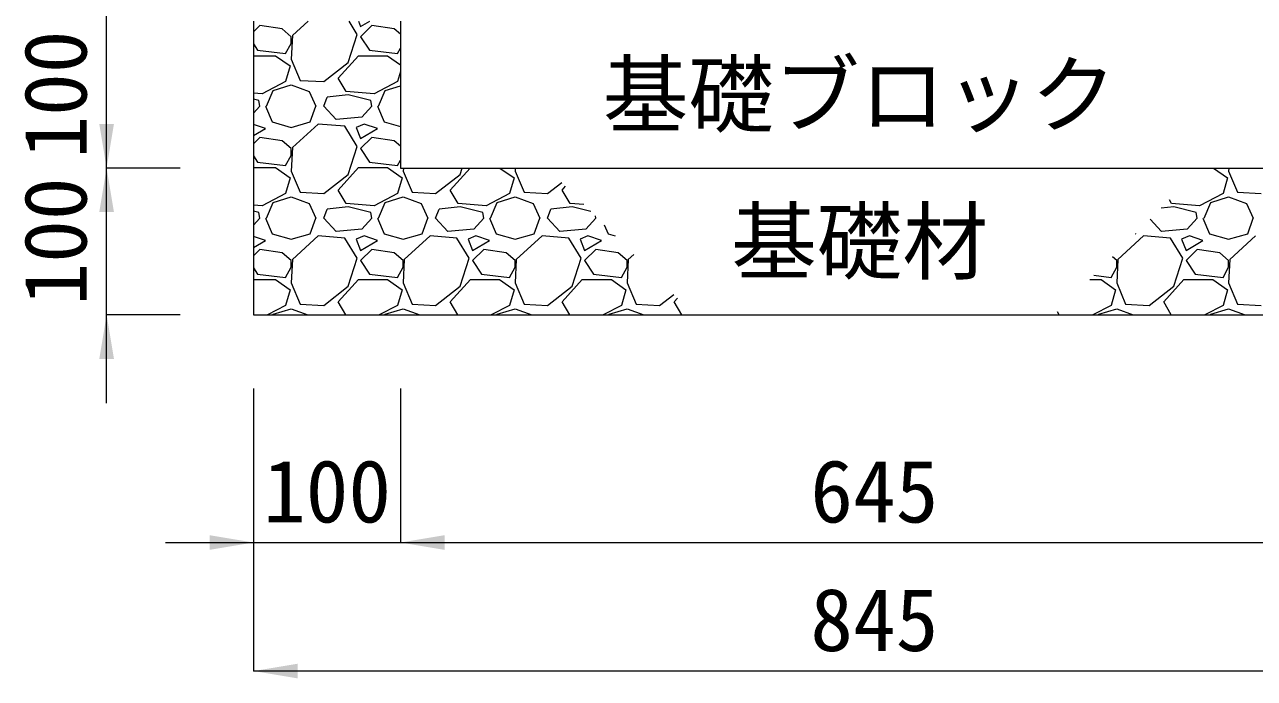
# Model space of a CAD drawing. Units: millimetres at full size. Extents: x 187207 to 255567, y 882048 to 905686.
# Drawn here: x 203507 to 204344, y 902393 to 902838 of the extents above; entities that cross this region are included whole.
import ezdxf
from ezdxf.enums import TextEntityAlignment as Align

# ---------------------------------------------------------------- set-up
doc = ezdxf.new("R2010")
doc.units = ezdxf.units.MM
doc.header["$LTSCALE"] = 20
for name, color, linetype, lineweight in [('基礎ブロック', 2, 'Continuous', 13), ('基礎材', 7, 'Continuous', 15), ('寸法線', 7, 'Continuous', 13), ('ﾊｯﾁﾝｸﾞ', 7, 'Continuous', 5)]:
    doc.layers.add(name, color=color, linetype=linetype, lineweight=lineweight)
doc.layers.add('文字', color=7, linetype='Continuous')
doc.styles.add('ＭＳ ゴシック', font='')
doc.styles.get('ＭＳ ゴシック').set_extended_font_data('MS Gothic')

# ---------------------------------------------------------------- blocks, each defined once
blk = doc.blocks.new('filled_arrow')
at = {"color": 0, "linetype": 'Continuous', "lineweight": -2}
blk.add_solid([(7.5, 1.25), (0, 0), (7.5, -1.25)], dxfattribs=at)

msp = doc.modelspace()

# ---------------------------------------------------------------- linework, layer by layer
at = {"layer": '基礎ブロック'}
for p, q in [((203762.37, 902840.37), (203762.37, 902740.37)), ((203762.37, 902740.37), (204407.37, 902740.37))]:
    msp.add_line(p, q, dxfattribs=at)
at = {"layer": '基礎材'}
for p, q in [((203662.37, 902840.37), (203662.37, 902640.37)), ((203662.37, 902640.37), (204507.37, 902640.37))]:
    msp.add_line(p, q, dxfattribs=at)
at = {"layer": '寸法線'}
for p, q in [((203562.35, 902680.37), (203562.35, 902900.37)), ((203562.35, 902580.37), (203562.35, 902800.37)), ((203612.35, 902740.37), (203562.35, 902740.37)), ((203612.35, 902740.37), (203562.35, 902740.37)), ((203612.37, 902640.37), (203562.35, 902640.37)), ((203662.37, 902590.37), (203662.37, 902485.43)), ((203662.37, 902590.37), (203662.37, 902397.93)), ((203762.37, 902590.37), (203762.37, 902485.43)), ((203762.37, 902590.37), (203762.37, 902485.43)), ((203602.37, 902485.43), (203822.37, 902485.43)), ((203762.37, 902485.43), (204407.37, 902485.43)), ((204507.37, 902397.93), (203662.37, 902397.93))]:
    msp.add_line(p, q, dxfattribs=at)
at = {"layer": 'ﾊｯﾁﾝｸﾞ'}
for p, q in [((203666.65, 902837.39), (203662.35, 902833.08)), ((203681.89, 902835.1), (203666.65, 902837.39)), ((203687.99, 902829.77), (203681.89, 902835.1)), ((203699.53, 902840.37), (203688.75, 902830.53)), ((203732.95, 902831.29), (203727.4, 902840.37)), ((203733.74, 902840.37), (203735.23, 902836.62)), ((203735.23, 902836.62), (203741.48, 902840.37)), ((203742.85, 902837.39), (203735.23, 902829.77)), ((203758.09, 902835.1), (203742.85, 902837.39)), ((203762.35, 902831.38), (203758.09, 902835.1)), ((203688.75, 902830.53), (203687.99, 902814.53)), ((203687.99, 902825.19), (203687.99, 902829.77)), ((203726.85, 902812.24), (203732.95, 902831.29)), ((203735.23, 902829.77), (203741.33, 902820.62)), ((203662.35, 902824.79), (203665.13, 902820.62)), ((203665.13, 902820.62), (203684.18, 902818.34)), ((203684.18, 902818.34), (203687.99, 902825.19)), ((203741.33, 902820.62), (203760.38, 902818.34)), ((203760.38, 902818.34), (203762.35, 902821.88)), ((203662.35, 902816.81), (203677.32, 902816.81)), ((203677.32, 902816.81), (203687.23, 902809.95)), ((203687.23, 902809.95), (203684.18, 902799.29)), ((203687.99, 902814.53), (203694.09, 902800.05)), ((203710.09, 902799.29), (203726.85, 902812.24)), ((203719.99, 902801.57), (203733.71, 902816.81)), ((203733.71, 902816.81), (203753.52, 902816.81)), ((203753.52, 902816.81), (203762.35, 902810.7)), ((203725.33, 902792.43), (203719.99, 902801.57)), ((203762.35, 902806.18), (203760.38, 902799.29)), ((203684.18, 902799.29), (203668.18, 902790.9)), ((203671.23, 902782.52), (203675.8, 902793.19)), ((203675.8, 902793.19), (203687.99, 902797)), ((203687.99, 902797), (203700.18, 902792.43)), ((203694.09, 902800.05), (203710.09, 902799.29)), ((203700.18, 902792.43), (203704.75, 902782.52)), ((203744.38, 902790.9), (203725.33, 902792.43)), ((203760.38, 902799.29), (203744.38, 902790.9)), ((203747.43, 902782.52), (203752, 902793.19)), ((203752, 902793.19), (203762.35, 902796.42)), ((203668.18, 902790.9), (203662.35, 902791.37)), ((203665.89, 902786.33), (203662.35, 902787.22)), ((203666.65, 902782.52), (203665.89, 902786.33)), ((203710.09, 902782.52), (203712.37, 902788.62)), ((203726.85, 902790.14), (203712.37, 902788.62)), ((203742.09, 902786.33), (203726.85, 902790.14)), ((203742.85, 902782.52), (203742.09, 902786.33)), ((203666.65, 902782.52), (203662.35, 902777.74)), ((203670.46, 902782.52), (203675.04, 902771.85)), ((203700.94, 902771.85), (203704.75, 902782.52)), ((203718.47, 902773.38), (203710.09, 902782.52)), ((203742.85, 902782.52), (203736, 902774.9)), ((203746.66, 902782.52), (203751.24, 902771.85)), ((203670.46, 902767.28), (203662.35, 902769.99)), ((203662.35, 902762.41), (203670.46, 902767.28)), ((203675.04, 902771.85), (203687.99, 902768.04)), ((203687.99, 902768.04), (203700.94, 902771.85)), ((203706.28, 902770.33), (203688.75, 902754.33)), ((203724.57, 902768.81), (203706.28, 902770.33)), ((203736, 902774.9), (203718.47, 902773.38)), ((203732.95, 902755.09), (203724.57, 902768.81)), ((203737.52, 902770.33), (203732.19, 902768.04)), ((203732.19, 902768.04), (203735.23, 902760.42)), ((203735.23, 902760.42), (203746.66, 902767.28)), ((203746.66, 902767.28), (203737.52, 902770.33)), ((203751.24, 902771.85), (203762.35, 902768.59)), ((203666.65, 902761.19), (203662.35, 902756.88)), ((203681.89, 902758.9), (203666.65, 902761.19)), ((203687.99, 902753.57), (203681.89, 902758.9)), ((203742.85, 902761.19), (203735.23, 902753.57)), ((203758.09, 902758.9), (203742.85, 902761.19)), ((203762.35, 902755.18), (203758.09, 902758.9)), ((203688.75, 902754.33), (203687.99, 902738.33)), ((203687.99, 902748.99), (203687.99, 902753.57)), ((203726.85, 902736.04), (203732.95, 902755.09)), ((203735.23, 902753.57), (203741.33, 902744.42)), ((203662.35, 902748.59), (203665.13, 902744.42)), ((203665.13, 902744.42), (203684.18, 902742.14)), ((203684.18, 902742.14), (203687.99, 902748.99)), ((203741.33, 902744.42), (203760.38, 902742.14)), ((203760.38, 902742.14), (203762.35, 902745.68)), ((203662.35, 902740.61), (203677.32, 902740.61)), ((203677.32, 902740.61), (203687.23, 902733.75)), ((203687.23, 902733.75), (203684.18, 902723.09)), ((203687.99, 902738.33), (203694.09, 902723.85)), ((203710.09, 902723.09), (203726.85, 902736.04)), ((203719.99, 902725.37), (203733.71, 902740.61)), ((203733.71, 902740.61), (203753.52, 902740.61)), ((203753.52, 902740.61), (203763.43, 902733.75)), ((203763.43, 902733.75), (203760.38, 902723.09)), ((203764.29, 902740.37), (203764.19, 902738.33)), ((203764.19, 902738.33), (203770.29, 902723.85)), ((203786.29, 902723.09), (203803.05, 902736.04)), ((203796.19, 902725.37), (203809.69, 902740.37)), ((203803.05, 902736.04), (203804.44, 902740.37)), ((203830.07, 902740.37), (203839.63, 902733.75)), ((203839.63, 902733.75), (203836.58, 902723.09)), ((203840.49, 902740.37), (203840.39, 902738.33)), ((203840.39, 902738.33), (203846.49, 902723.85)), ((204315.7, 902740.37), (204325.25, 902733.75)), ((204325.25, 902733.75), (204322.2, 902723.09)), ((204326.11, 902740.37), (204326.01, 902738.33)), ((204326.01, 902738.33), (204332.11, 902723.85)), ((203725.33, 902716.23), (203719.99, 902725.37)), ((203801.53, 902716.23), (203796.19, 902725.37)), ((203862.49, 902723.09), (203872.16, 902730.56)), ((203872.39, 902725.37), (203874.74, 902727.98)), ((203877.73, 902716.23), (203872.39, 902725.37)), ((203684.18, 902723.09), (203668.18, 902714.7)), ((203671.23, 902706.32), (203675.8, 902716.99)), ((203675.8, 902716.99), (203687.99, 902720.8)), ((203687.99, 902720.8), (203700.18, 902716.23)), ((203694.09, 902723.85), (203710.09, 902723.09)), ((203760.38, 902723.09), (203744.38, 902714.7)), ((203747.43, 902706.32), (203752, 902716.99)), ((203752, 902716.99), (203764.19, 902720.8)), ((203764.19, 902720.8), (203776.38, 902716.23)), ((203770.29, 902723.85), (203786.29, 902723.09)), ((203836.58, 902723.09), (203820.58, 902714.7)), ((203823.63, 902706.32), (203828.2, 902716.99)), ((203828.2, 902716.99), (203840.39, 902720.8)), ((203840.39, 902720.8), (203852.58, 902716.23)), ((203846.49, 902723.85), (203862.49, 902723.09)), ((204287.15, 902716.23), (204285.71, 902718.7)), ((204322.2, 902723.09), (204306.2, 902714.7)), ((204309.25, 902706.32), (204313.82, 902716.99)), ((204313.82, 902716.99), (204326.01, 902720.8)), ((204326.01, 902720.8), (204338.21, 902716.23)), ((204332.11, 902723.85), (204348.11, 902723.09)), ((203668.18, 902714.7), (203662.35, 902715.17)), ((203665.89, 902710.13), (203662.35, 902711.02)), ((203666.65, 902706.32), (203665.89, 902710.13)), ((203700.18, 902716.23), (203704.75, 902706.32)), ((203710.09, 902706.32), (203712.37, 902712.42)), ((203726.85, 902713.94), (203712.37, 902712.42)), ((203744.38, 902714.7), (203725.33, 902716.23)), ((203742.09, 902710.13), (203726.85, 902713.94)), ((203742.85, 902706.32), (203742.09, 902710.13)), ((203776.38, 902716.23), (203780.95, 902706.32)), ((203786.29, 902706.32), (203788.57, 902712.42)), ((203803.05, 902713.94), (203788.57, 902712.42)), ((203820.58, 902714.7), (203801.53, 902716.23)), ((203818.29, 902710.13), (203803.05, 902713.94)), ((203819.05, 902706.32), (203818.29, 902710.13)), ((203852.58, 902716.23), (203857.15, 902706.32)), ((203862.49, 902706.32), (203864.77, 902712.42)), ((203879.25, 902713.94), (203864.77, 902712.42)), ((203887.25, 902715.47), (203877.73, 902716.23)), ((203891.95, 902710.77), (203879.25, 902713.94)), ((204288.68, 902713.94), (204280.04, 902713.03)), ((204306.2, 902714.7), (204287.15, 902716.23)), ((204303.92, 902710.13), (204288.68, 902713.94)), ((204304.68, 902706.32), (204303.92, 902710.13)), ((204338.21, 902716.23), (204342.78, 902706.32)), ((203666.65, 902706.32), (203662.35, 902701.54)), ((203670.46, 902706.32), (203675.04, 902695.65)), ((203700.94, 902695.65), (203704.75, 902706.32)), ((203718.47, 902697.18), (203710.09, 902706.32)), ((203742.85, 902706.32), (203736, 902698.7)), ((203746.66, 902706.32), (203751.24, 902695.65)), ((203777.14, 902695.65), (203780.95, 902706.32)), ((203794.67, 902697.18), (203786.29, 902706.32)), ((203819.05, 902706.32), (203812.2, 902698.7)), ((203822.86, 902706.32), (203827.44, 902695.65)), ((203853.34, 902695.65), (203857.15, 902706.32)), ((203870.87, 902697.18), (203862.49, 902706.32)), ((203895.25, 902706.32), (203888.4, 902698.7)), ((203895.25, 902706.32), (203894.97, 902707.75)), ((203901.06, 902701.66), (203903.64, 902695.65)), ((204280.29, 902697.18), (204272.59, 902705.58)), ((204304.68, 902706.32), (204297.82, 902698.7)), ((204308.49, 902706.32), (204313.06, 902695.65)), ((204338.97, 902695.65), (204342.78, 902706.32)), ((203670.46, 902691.08), (203662.35, 902693.79)), ((203675.04, 902695.65), (203687.99, 902691.84)), ((203687.99, 902691.84), (203700.94, 902695.65)), ((203706.28, 902694.13), (203688.75, 902678.13)), ((203724.57, 902692.61), (203706.28, 902694.13)), ((203736, 902698.7), (203718.47, 902697.18)), ((203732.95, 902678.89), (203724.57, 902692.61)), ((203737.52, 902694.13), (203732.19, 902691.84)), ((203732.19, 902691.84), (203735.23, 902684.22)), ((203746.66, 902691.08), (203737.52, 902694.13)), ((203751.24, 902695.65), (203764.19, 902691.84)), ((203764.19, 902691.84), (203777.14, 902695.65)), ((203782.48, 902694.13), (203764.95, 902678.13)), ((203800.77, 902692.61), (203782.48, 902694.13)), ((203812.2, 902698.7), (203794.67, 902697.18)), ((203809.15, 902678.89), (203800.77, 902692.61)), ((203813.72, 902694.13), (203808.39, 902691.84)), ((203808.39, 902691.84), (203811.43, 902684.22)), ((203822.86, 902691.08), (203813.72, 902694.13)), ((203827.44, 902695.65), (203840.39, 902691.84)), ((203840.39, 902691.84), (203853.34, 902695.65)), ((203858.68, 902694.13), (203841.15, 902678.13)), ((203876.97, 902692.61), (203858.68, 902694.13)), ((203888.4, 902698.7), (203870.87, 902697.18)), ((203885.35, 902678.89), (203876.97, 902692.61)), ((203889.92, 902694.13), (203884.59, 902691.84)), ((203884.59, 902691.84), (203887.63, 902684.22)), ((203899.06, 902691.08), (203889.92, 902694.13)), ((203903.64, 902695.65), (203908.5, 902694.22)), ((204268.1, 902694.13), (204250.58, 902678.13)), ((204262.61, 902695.61), (204262.77, 902695.65)), ((204262.77, 902695.65), (204262.83, 902695.83)), ((204286.39, 902692.61), (204268.1, 902694.13)), ((204297.82, 902698.7), (204280.29, 902697.18)), ((204294.77, 902678.89), (204286.39, 902692.61)), ((204299.34, 902694.13), (204294.01, 902691.84)), ((204294.01, 902691.84), (204297.06, 902684.22)), ((204308.49, 902691.08), (204299.34, 902694.13)), ((204313.06, 902695.65), (204326.01, 902691.84)), ((204326.01, 902691.84), (204338.97, 902695.65)), ((204344.3, 902694.13), (204326.78, 902678.13)), ((203662.35, 902686.21), (203670.46, 902691.08)), ((203666.65, 902684.99), (203662.35, 902680.68)), ((203681.89, 902682.7), (203666.65, 902684.99)), ((203735.23, 902684.22), (203746.66, 902691.08)), ((203742.85, 902684.99), (203735.23, 902677.37)), ((203758.09, 902682.7), (203742.85, 902684.99)), ((203811.43, 902684.22), (203822.86, 902691.08)), ((203819.05, 902684.99), (203811.43, 902677.37)), ((203834.29, 902682.7), (203819.05, 902684.99)), ((203887.63, 902684.22), (203899.06, 902691.08)), ((203895.25, 902684.99), (203887.63, 902677.37)), ((203910.49, 902682.7), (203895.25, 902684.99)), ((204297.06, 902684.22), (204308.49, 902691.08)), ((204304.68, 902684.99), (204297.06, 902677.37)), ((204319.92, 902682.7), (204304.68, 902684.99)), ((203687.99, 902677.37), (203681.89, 902682.7)), ((203688.75, 902678.13), (203687.99, 902662.13)), ((203687.99, 902672.79), (203687.99, 902677.37)), ((203726.85, 902659.84), (203732.95, 902678.89)), ((203735.23, 902677.37), (203741.33, 902668.22)), ((203764.19, 902677.37), (203758.09, 902682.7)), ((203764.95, 902678.13), (203764.19, 902662.13)), ((203764.19, 902672.79), (203764.19, 902677.37)), ((203803.05, 902659.84), (203809.15, 902678.89)), ((203811.43, 902677.37), (203817.53, 902668.22)), ((203840.39, 902677.37), (203834.29, 902682.7)), ((203841.15, 902678.13), (203840.39, 902662.13)), ((203840.39, 902672.79), (203840.39, 902677.37)), ((203879.25, 902659.84), (203885.35, 902678.89)), ((203887.63, 902677.37), (203893.73, 902668.22)), ((203916.59, 902677.37), (203910.49, 902682.7)), ((203917.35, 902678.13), (203916.59, 902662.13)), ((203916.59, 902672.79), (203916.59, 902677.37)), ((203921.14, 902681.58), (203917.35, 902678.13)), ((204249.81, 902677.37), (204246.91, 902679.91)), ((204250.58, 902678.13), (204249.81, 902662.13)), ((204249.81, 902672.79), (204249.81, 902677.37)), ((204288.68, 902659.84), (204294.77, 902678.89)), ((204297.06, 902677.37), (204303.15, 902668.22)), ((204326.01, 902677.37), (204319.92, 902682.7)), ((204326.78, 902678.13), (204326.01, 902662.13)), ((204326.01, 902672.79), (204326.01, 902677.37)), ((203662.35, 902672.39), (203665.13, 902668.22)), ((203665.13, 902668.22), (203684.18, 902665.94)), ((203684.18, 902665.94), (203687.99, 902672.79)), ((203741.33, 902668.22), (203760.38, 902665.94)), ((203760.38, 902665.94), (203764.19, 902672.79)), ((203817.53, 902668.22), (203836.58, 902665.94)), ((203836.58, 902665.94), (203840.39, 902672.79)), ((203893.73, 902668.22), (203912.78, 902665.94)), ((203912.78, 902665.94), (203916.59, 902672.79)), ((204234.34, 902667.34), (204246, 902665.94)), ((204246, 902665.94), (204249.81, 902672.79)), ((204303.15, 902668.22), (204322.2, 902665.94)), ((204322.2, 902665.94), (204326.01, 902672.79)), ((203662.35, 902664.41), (203677.32, 902664.41)), ((203677.32, 902664.41), (203687.23, 902657.55)), ((203687.99, 902662.13), (203694.09, 902647.65)), ((203710.09, 902646.89), (203726.85, 902659.84)), ((203719.99, 902649.17), (203733.71, 902664.41)), ((203733.71, 902664.41), (203753.52, 902664.41)), ((203753.52, 902664.41), (203763.43, 902657.55)), ((203764.19, 902662.13), (203770.29, 902647.65)), ((203786.29, 902646.89), (203803.05, 902659.84)), ((203796.19, 902649.17), (203809.91, 902664.41)), ((203809.91, 902664.41), (203829.72, 902664.41)), ((203829.72, 902664.41), (203839.63, 902657.55)), ((203840.39, 902662.13), (203846.49, 902647.65)), ((203862.49, 902646.89), (203879.25, 902659.84)), ((203872.39, 902649.17), (203886.11, 902664.41)), ((203886.11, 902664.41), (203905.92, 902664.41)), ((203905.92, 902664.41), (203915.83, 902657.55)), ((203916.59, 902662.13), (203922.69, 902647.65)), ((204231.42, 902664.41), (204239.15, 902664.41)), ((204239.15, 902664.41), (204249.05, 902657.55)), ((204249.81, 902662.13), (204255.91, 902647.65)), ((204271.91, 902646.89), (204288.68, 902659.84)), ((204281.82, 902649.17), (204295.53, 902664.41)), ((204295.53, 902664.41), (204315.35, 902664.41)), ((204315.35, 902664.41), (204325.25, 902657.55)), ((204326.01, 902662.13), (204332.11, 902647.65)), ((203687.23, 902657.55), (203684.18, 902646.89)), ((203763.43, 902657.55), (203760.38, 902646.89)), ((203839.63, 902657.55), (203836.58, 902646.89)), ((203915.83, 902657.55), (203912.78, 902646.89)), ((203938.69, 902646.89), (203948.36, 902654.36)), ((203948.59, 902649.17), (203950.94, 902651.78)), ((204249.05, 902657.55), (204246, 902646.89)), ((204325.25, 902657.55), (204322.2, 902646.89)), ((203684.18, 902646.89), (203671.74, 902640.37)), ((203675.8, 902640.79), (203687.99, 902644.6)), ((203687.99, 902644.6), (203699.27, 902640.37)), ((203694.09, 902647.65), (203710.09, 902646.89)), ((203725.13, 902640.37), (203719.99, 902649.17)), ((203760.38, 902646.89), (203747.94, 902640.37)), ((203752, 902640.79), (203764.19, 902644.6)), ((203764.19, 902644.6), (203775.47, 902640.37)), ((203770.29, 902647.65), (203786.29, 902646.89)), ((203801.33, 902640.37), (203796.19, 902649.17)), ((203836.58, 902646.89), (203824.14, 902640.37)), ((203828.2, 902640.79), (203840.39, 902644.6)), ((203840.39, 902644.6), (203851.67, 902640.37)), ((203846.49, 902647.65), (203862.49, 902646.89)), ((203877.53, 902640.37), (203872.39, 902649.17)), ((203912.78, 902646.89), (203900.34, 902640.37)), ((203904.4, 902640.79), (203916.59, 902644.6)), ((203916.59, 902644.6), (203927.87, 902640.37)), ((203922.69, 902647.65), (203938.69, 902646.89)), ((203953.73, 902640.37), (203948.59, 902649.17)), ((204210.75, 902640.37), (204209.51, 902642.5)), ((204246, 902646.89), (204233.57, 902640.37)), ((204237.62, 902640.79), (204249.81, 902644.6)), ((204249.81, 902644.6), (204261.09, 902640.37)), ((204255.91, 902647.65), (204271.91, 902646.89)), ((204286.95, 902640.37), (204281.82, 902649.17)), ((204322.2, 902646.89), (204309.77, 902640.37)), ((204313.82, 902640.79), (204326.01, 902644.6)), ((204326.01, 902644.6), (204337.29, 902640.37)), ((204332.11, 902647.65), (204348.11, 902646.89)), ((203675.62, 902640.37), (203675.8, 902640.79)), ((203751.82, 902640.37), (203752, 902640.79)), ((203828.02, 902640.37), (203828.2, 902640.79)), ((203904.22, 902640.37), (203904.4, 902640.79)), ((204237.44, 902640.37), (204237.62, 902640.79)), ((204313.64, 902640.37), (204313.82, 902640.79))]:
    msp.add_line(p, q, dxfattribs=at)

# ---------------------------------------------------------------- block references
at = {"layer": '寸法線', "xscale": 4, "yscale": 4}
for p, rotation in [((203562.35, 902740.37), 90), ((203562.35, 902740.37), 270), ((203562.35, 902640.37), 270), ((203662.37, 902485.43), 180)]:
    msp.add_blockref('filled_arrow', p, dxfattribs=dict(at, rotation=rotation))
for p in [(203762.37, 902485.43), (203762.37, 902485.43), (203662.37, 902397.93)]:
    msp.add_blockref('filled_arrow', p, dxfattribs=at)

# ---------------------------------------------------------------- texts
at = {"layer": '寸法線', "style": 'ＭＳ ゴシック'}
for p in [(203527.35, 902790.37), (203527.35, 902690.37)]:
    msp.add_text('100', height=42.72, rotation=90, dxfattribs=at).set_placement(p, align=Align.MIDDLE_CENTER)
for s, p in [('100', (203712.37, 902520.43)), ('645', (204084.87, 902520.43)), ('845', (204084.87, 902432.93))]:
    msp.add_text(s, height=42.72, dxfattribs=at).set_placement(p, align=Align.MIDDLE_CENTER)
at = {"layer": '文字', "style": 'ＭＳ ゴシック'}
for s, p in [('基礎ブロック', (204074.85, 902790.37)), ('基礎材', (204074.85, 902690.37))]:
    msp.add_text(s, height=42.72, dxfattribs=at).set_placement(p, align=Align.MIDDLE_CENTER)

doc.saveas('drawing.dxf')
